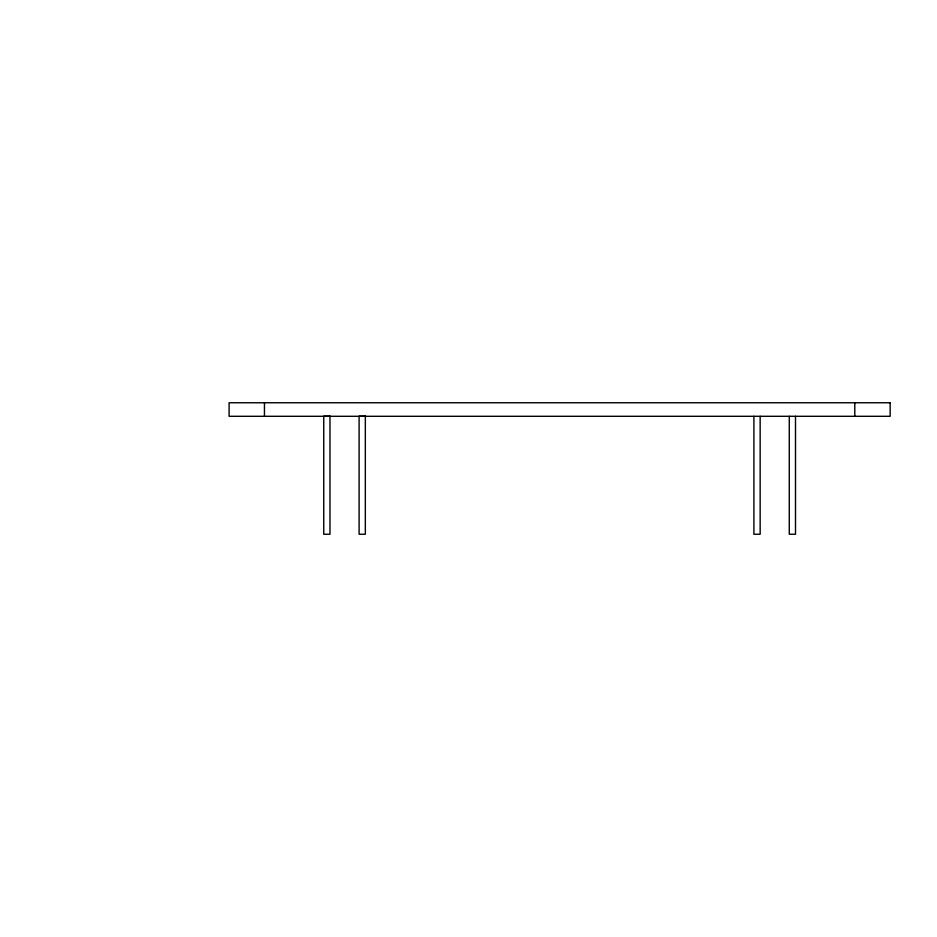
<?xml version="1.0" encoding="UTF-8"?>
<svg xmlns="http://www.w3.org/2000/svg" width="937" height="937" viewBox="0 0 937 937"><rect width="100%" height="100%" fill="white"/><g stroke="black" fill="none" stroke-linecap="round" stroke-linejoin="round"><path stroke-width="1.41" d="M854.79 402.758L854.79 416.297M795.501 416.297L795.501 534.242L789.27 534.242L789.27 416.297M760.153 416.297L760.153 534.242L753.91 534.242L753.91 416.297M264.457 402.758L264.457 416.297M890.15 402.758L229.096 402.758L229.096 416.297L890.15 416.297L890.15 402.758M329.976 416.18L323.745 416.18L323.745 534.242L329.976 534.242L329.976 416.18M365.336 416.18L359.105 416.18L359.105 534.242L365.336 534.242L365.336 416.18"/></g></svg>
